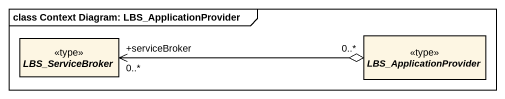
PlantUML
@startuml
mainframe class Context Diagram: LBS_ApplicationProvider
hide circle
hide empty members
abstract class LBS_ServiceBroker <<type>>
abstract class LBS_ApplicationProvider <<type>>
LBS_ApplicationProvider "0..*" o-left-> "+serviceBroker\n0..*" LBS_ServiceBroker
@enduml
